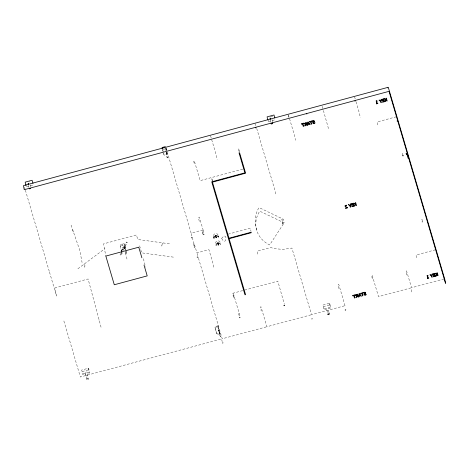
<?xml version="1.0" encoding="UTF-8"?>
<svg xmlns="http://www.w3.org/2000/svg" width="469" height="469" viewBox="0 0 469 469"><rect width="100%" height="100%" fill="white"/><g stroke="black" fill="none" stroke-linecap="round" stroke-linejoin="round"><path stroke-width="0.35" stroke-dasharray="2.35 1.76" d="M121.272 250.012L121.26 251.097M213.501 235.631C213.547 233.322 217.311 232.73 218.009 234.951M122.145 252.568C122.427 255.324 118.721 256.174 120.644 253.371M120.902 255.083L120.017 254.626M126.261 242.051L127.14 242.508L126.261 242.051L122.204 250.223M123.394 250.053L127.14 242.508M283.329 224.024L269.669 244.947A28.433 24.869 -10.8 0 1 256.672 230.226A28.439 24.869 -10.8 0 1 259.738 211.161L284.114 222.828L283.428 219.258L259.058 207.591C254.391 214.515 254.743 222.986 256.772 230.725M77.877 268.778L104.921 248.652M270.42 116.769L273.632 115.907M163.2 149.394L165.27 148.837L165.018 147.524M26.375 186.873L33.287 185.009L33.053 183.784M268.291 121.6L275.197 119.736M396.323 116.769L377.135 121.946L377.914 126.014M242.737 169.157L200.14 180.641L194.277 160.709L193.703 160.861L194.483 164.936M199.255 221.391L198.481 217.323L199.325 217.094L203.241 230.402L202.397 230.631L203.188 234.688M228.18 234.154L250.358 228.174L251.021 231.369M242.725 290.598L232.683 293.307L233.456 297.375M244.636 290.082L277.818 281.136L284.325 304.199M435.466 249.784L416.021 255.025L416.8 259.099M234.172 297.727L233.392 293.653L239.231 313.497L238.668 313.65L239.448 317.73M217.745 326.664L214.984 327.403L216.719 333.752L219.474 333.008L217.745 326.664L219.474 333.008M219.627 335.564L220.196 335.411L220.577 336.713L220.014 336.865L218.577 330.047L218.964 331.349L219.527 331.202L220.577 336.713M86.56 379.058L85.51 373.541L85.651 374.033L82.89 374.778L81.688 370.047L88.594 368.183L89.796 372.914L87.152 373.629L88.207 379.145M87.427 375.071L85.927 375.476L85.651 374.033M266.286 326.899L222.212 338.782L198.522 258.272M310.97 314.851L266.873 326.741L261.01 306.808L260.424 306.966L261.198 311.035M344.422 305.835L311.522 314.705L291.906 248.06L283.059 249.385L274.236 248.658L270.795 247.515L257.135 251.196L257.909 255.259M444.055 278.967L411.53 287.737L406.576 270.912L406.002 271.07L406.775 275.139M169.461 243.786L137.757 239.495L136.432 234.987L103.514 243.862L105.842 256.074M173.395 257.141L141.691 252.85L139.551 245.592M99.047 319.747L99.023 320.151M220.131 242.197C219.369 239.723 215.048 240.837 215.717 243.388M125.317 247.72A2.386 2.087 -10.8 0 0 123.886 246.794L123.599 245.275A2.386 2.087 -10.8 0 0 121.793 245.545L121.436 243.692A2.386 2.087 -10.8 0 0 120.304 246.084L120.533 246.583A2.386 2.087 -10.8 0 0 123.769 247.239L124.068 248.799A2.386 2.087 -10.8 0 1 122.262 249.068L122.55 250.587M71.083 225.12L79.748 250.27L82.075 262.476M354.593 96.884L355.209 98.971M356.024 101.755L359.506 113.592L360.286 117.655M322.191 106.369L323.211 109.834M323.411 110.526L328.828 129.872M345.008 305.677L338.724 284.32L338.137 284.478L338.911 288.541M288.371 114.741L294.696 136.233L295.47 140.295M255.294 123.646L255.91 125.739M256.731 128.518L274.957 190.461L275.731 194.535M239.817 152.108L238.815 148.702L238.264 148.849L239.043 152.923M210.528 135.723L216.361 155.538L217.135 159.607M212.498 180.876L211.677 178.073L212.193 180.788M166.196 148.433L167.017 151.235M167.222 151.933L191.123 233.14L202.25 230.138L203.024 234.207M191.264 233.632L194.676 246.413M197.08 253.377L198.311 257.575M165.979 148.62L166.565 150.625M166.688 152.202L167.075 153.504L166.888 152.542M165.199 148.151L166.313 151.927M162.626 149.523L163.552 152.665M162.415 149.353L164.185 155.362L167.509 154.471L167.157 152.63M143.426 258.753L145.56 267.26M125.516 248.054A2.386 2.087 -10.8 0 0 124.426 246.823L124.133 245.264A2.386 2.087 -10.8 0 0 122.327 245.111L122.016 243.458A2.386 2.087 -10.8 0 1 124.672 244.349A2.386 2.087 -10.8 0 1 124.267 246.887L125.176 249.983M126.993 259.058L125.293 252.293M86.759 371.817L86.9 372.31M29.418 181.544L29.559 182.036M85.258 372.222L85.399 372.714M24.558 187.377L25.179 189.482M25.385 190.185L49.304 271.463M49.503 272.143L56.538 296.05L54.984 287.907L88.09 278.979L101.415 328.546M63.872 320.966L80.369 377.023L221.644 338.935L222.159 341.649M72.631 229.605L73.27 232.19M422.499 221.233L421.959 219.451L421.936 220.811M402.953 154.629L402.461 153.404L402.502 154.752M411.729 291.964L410.95 287.896L378.495 296.643L372.21 275.285L371.63 275.438L372.404 279.512M329.056 312.852L328.265 308.69L330.903 307.981L329.701 303.25L322.795 305.108L323.997 309.839L326.764 309.094L326.617 308.602L327.673 314.119M288.499 115.415L288.886 117.449M271.991 119.46L272.776 123.599M270.484 120.117L270.877 122.151M268.561 119.865L268.813 121.184M283.1 223.666L281.933 219.158L282.561 223.813M239.231 313.497L240.011 317.577M213.647 267.195L212.867 263.127L208.91 249.666L196.933 252.897L194.178 243.517L193.609 243.675L194.383 247.738M203.241 230.402L203.886 233.791M165.991 147.729L166.507 150.443M166.495 152.554L166.747 153.867L163.992 154.612L163.74 153.299M166.114 152.284L166.771 155.731M124.906 244.847L125.868 249.889M125.921 250.159L126.478 253.084M125.323 247.743L125.686 249.66M125.903 251.243L126.466 254.169M125.61 251.49L126.22 254.679M124.267 246.887L124.619 248.746A2.386 2.087 -10.8 0 1 122.931 249.42L123.124 250.428M121.518 251.302L121.887 253.237M121.489 251.607L121.119 249.66A2.386 2.087 -10.8 0 0 121.981 250.399M120.304 246.084L121.266 251.114M121.319 251.402L121.876 254.333M30.075 184.733L30.467 186.803M28.574 185.39L28.961 187.424M161.875 245.146A10.441 5.042 -16.4 0 1 163.136 242.93M83.752 264.405A5.382 2.603 -16.4 0 1 84.912 266.199M122.04 250.692A2.386 2.087 -10.8 0 1 121.547 250.376M221.685 238.399C226.615 247.837 228.157 229.986 221.685 238.399M218.114 325.756L214.79 326.653L216.913 334.503L220.237 333.606L218.114 325.756M88.324 369.906L82.544 371.466L83.253 373.869L89.028 372.31L88.072 368.593L88.324 369.906M329.431 304.973L323.657 306.533L324.36 308.93L330.141 307.377L329.179 303.66L329.431 304.973"/><path stroke-width="0.7" d="M216.057 237.76C216.83 237.76 215.078 237.39 215.64 235.59M194.248 247.239L194.787 247.022M165.387 146.615L162.063 147.512L162.297 148.737M388.262 87.275L23.45 185.624L24.224 189.693L389.036 91.338L445.55 283.376L444.776 279.301L388.408 87.762L387.834 87.92M29.248 188.872L30.749 188.468M255.499 127.873L256.074 127.72M271.176 123.646L272.671 123.241M354.804 101.105L355.367 100.952M167.849 157.578L167.286 157.731L166.9 156.423M211.73 181.796L244.906 172.85L239.043 152.923L239.595 152.771L245.604 173.202L212.451 182.142L245.416 294.157M407.022 154.553L406.459 154.706L406.072 153.398L406.635 153.246L408.124 158.299M191.475 237.847L192.044 237.695L191.897 237.208M203.188 234.688L204.015 234.465M228.954 238.223L251.138 232.243L251.278 232.724L229.095 238.703M197.144 257.112L197.713 256.959L197.854 257.44M244.988 294.813L245.563 294.655M239.448 317.73L240.011 317.577M86.56 379.058L88.061 378.653L88.207 379.145M222.417 343.003L222.986 342.851M311.744 318.92L312.295 318.773M345.788 309.745L345.202 309.898L345.342 310.39M217.862 242.977C219.392 242.62 217.68 245.856 218.542 244.906M422.604 221.773L422.147 221.901M282.561 223.813L283.1 223.666M220.541 244.367C219.785 241.893 215.459 243.006 216.127 245.557M218.126 245.017L217.716 242.848M397.102 120.844L397.249 121.336M306.685 113.539L306.832 114.037M274.852 117.901L273.996 115.005L267.09 116.869L267.781 119.865M270.226 118.487L270.08 117.995L270.355 119.437M284.484 305.213L284.583 305.554L284.003 305.712L283.903 305.372M211.877 182.3L244.836 294.309M141.884 257.798L138.765 247.198L105.842 256.074L114.284 284.759L147.202 275.883L144.018 265.061M32.936 183.174L32.085 180.278L25.174 182.142L26.035 185.712M28.31 183.76L28.169 183.268L28.445 184.71M218.214 236.036L218.425 237.121C217.657 234.635 213.313 235.755 213.987 238.316L213.676 236.693M215.939 235.514L216.356 237.677M161.799 245.85A10.441 5.042 -16.4 0 1 161.805 245.621M84.713 266.714A5.382 2.603 -16.4 0 1 84.549 266.984M314.476 121.278L313.104 122.901L313.966 123.177L314.887 122.532L315.027 123.001C314.089 124.461 311.328 122.866 313.38 121.917C315.197 120.486 312.155 121.512 312.213 121.043L313.573 120.545A1.067 0.932 -10.8 0 1 314.142 120.715L314.476 121.278M365.697 292.949L364.325 294.573L365.187 294.849L366.107 294.204L366.248 294.673C365.31 296.132 362.555 294.538 364.601 293.588C366.418 292.158 363.381 293.184 363.434 292.715L364.794 292.216A1.067 0.932 -10.8 0 1 365.363 292.38L365.697 292.949M345.037 205.955L345.401 206.811L347.048 207.673L345.46 208.101L345.553 208.424L347.547 207.884L347.429 207.491C344.785 206.612 345.553 205.756 346.685 205.205L345.594 205.328L345.037 205.955M304.997 123.47L305.325 124.097L306.327 123.986L306.017 122.925L304.997 123.47M356.217 295.142L356.546 295.769L357.548 295.658L357.237 294.596L356.217 295.142M307.998 124.232L307.94 125.094L307.482 125.217L307.746 122.11L308.274 121.969L310.191 124.484L309.757 124.602L309.235 123.898L307.998 124.232M359.219 295.898L359.16 296.766L358.709 296.889L358.967 293.782L359.494 293.635L361.417 296.156L360.983 296.273L360.456 295.57L359.219 295.898M308.133 122.415L308.022 123.88L309.018 123.611L308.133 122.415M359.354 294.086L359.248 295.546L360.245 295.282L359.354 294.086M304.539 123.4L304.774 124.174L305.466 124.437L304.674 125.973L305.231 125.821L305.929 124.432L306.421 124.297L306.749 125.416L307.177 125.299L306.351 122.485L304.539 123.4M355.766 295.065L355.994 295.845L356.686 296.109L355.901 297.645L357.642 295.968L357.97 297.088L358.398 296.971L357.571 294.157L355.766 295.065M402.707 155.737L403.17 155.772L402.707 155.737M381.127 99.575L380.658 101.04L379.444 100.026L378.993 100.149L380.541 101.427L380.91 102.67L381.338 102.553L380.986 101.351L381.602 99.446L381.127 99.575M350.449 204.068L349.985 205.533L348.772 204.519L348.315 204.642L349.868 205.914L350.237 207.163L350.665 207.046L350.308 205.838L350.929 203.939L350.449 204.068M432.043 274.166L431.574 275.631L430.36 274.617L429.903 274.74L431.457 276.012L431.826 277.261L432.254 277.144L431.896 275.936L432.518 274.037L432.043 274.166M386.18 99.838L385.389 101.462L384.832 101.615L385.788 99.674L384.082 98.777L384.603 98.637L386.309 99.575L385.928 98.279L386.356 98.168L387.183 100.976L386.755 101.093L386.18 99.838M355.508 204.326L354.716 205.955L354.154 206.102L355.115 204.167L353.409 203.27L353.931 203.13L355.637 204.068L355.256 202.772L355.684 202.655L356.51 205.469L356.082 205.586L355.508 204.326M437.096 274.424L436.305 276.053L435.748 276.206L436.703 274.265L434.998 273.368L435.519 273.228L437.225 274.166L436.844 272.87L437.272 272.753L438.099 275.567L437.671 275.684L437.096 274.424M272.636 123.107L271.135 123.511L271.281 124.004L272.776 123.599L272.636 123.107M376.472 100.817L376.132 100.911L376.883 103.444L376.39 103.889L377.967 103.461L377.299 103.332L376.742 101.451L377.252 101.034L376.472 100.817M383.748 98.871L381.725 99.416L381.825 99.745L383.413 99.317L383.642 100.09L382.159 100.489L382.258 100.823L383.736 100.419L384.047 101.468L382.452 101.896L382.552 102.23L384.574 101.685L383.748 98.871M303.924 123.142L301.321 123.839L301.42 124.174L302.505 123.88L303.232 126.36L303.666 126.249L302.933 123.763L304.018 123.47L303.924 123.142M311.938 120.979L309.341 121.682L309.44 122.01L310.525 121.717L311.252 124.203L311.686 124.086L310.953 121.606L312.037 121.313L311.938 120.979M353.069 203.358L351.052 203.904L351.146 204.238L352.741 203.81L352.964 204.578L351.48 204.982L351.58 205.311L353.063 204.912L353.368 205.955L351.779 206.383L351.879 206.718L353.896 206.172L353.069 203.358M355.144 294.813L352.547 295.511L352.641 295.845L353.726 295.552L354.458 298.032L354.886 297.915L354.159 295.435L355.244 295.142L355.144 294.813M363.164 292.65L360.561 293.348L360.661 293.682L361.746 293.389L362.478 295.869L362.906 295.757L362.174 293.277L363.258 292.984L363.164 292.65M427.382 275.409L427.048 275.502L427.792 278.035L427.306 278.48L428.883 278.053L428.209 277.924L427.658 276.036L428.168 275.625L427.382 275.409M434.657 273.456L432.641 274.002L432.735 274.336L434.329 273.908L434.552 274.676L433.075 275.08L433.168 275.409L434.652 275.01L434.962 276.053L433.368 276.487L433.467 276.816L435.49 276.27L434.657 273.456M329.168 313.714L327.673 314.119L327.813 314.611L329.314 314.207L329.168 313.714"/></g></svg>
